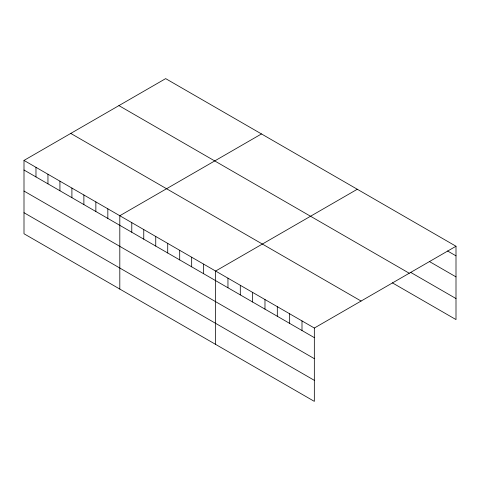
<?xml version="1.0" encoding="UTF-8"?>
<svg xmlns="http://www.w3.org/2000/svg" width="480" height="480" viewBox="0 0 480 480"><rect width="100%" height="100%" fill="white"/><g stroke="black" fill="none" stroke-linecap="round" stroke-linejoin="round"><path stroke-width="0.72" d="M24 160.416L314.334 328.038L314.334 401.376L24 233.754L24 160.416L165.666 78.624L456 246.246L456 319.584L392.358 282.84M261.474 133.938L119.808 215.73L119.808 289.068M357.288 189.258L215.622 271.044L215.622 344.382M314.334 328.038L456 246.246M447.558 250.974L456 255.846M429.372 261.51L456 276.882M410.538 272.304L456 298.554M118.914 105.612L409.248 273.24M70.752 133.422L361.086 301.044M24 170.016L314.334 337.638M24 191.046L314.334 358.668M24 212.718L314.334 380.34M301.998 320.916L301.998 330.51M289.656 313.788L289.656 323.388M277.314 306.666L277.314 316.266M264.978 299.544L264.978 309.138M252.636 292.416L252.636 302.016M240.3 285.294L240.3 294.894M227.958 278.172L227.958 287.766M203.646 264.132L203.646 273.732M191.67 257.214L191.67 266.814M179.694 250.302L179.694 259.902M167.718 243.39L167.718 252.984M155.742 236.472L155.742 246.072M143.76 229.56L143.76 239.16M131.784 222.642L131.784 232.242M107.832 208.818L107.832 218.412M95.856 201.9L95.856 211.5M83.88 194.988L83.88 204.588M71.904 188.07L71.904 197.67M59.928 181.158L59.928 190.758M47.952 174.246L47.952 183.84M35.976 167.328L35.976 176.928"/></g></svg>
